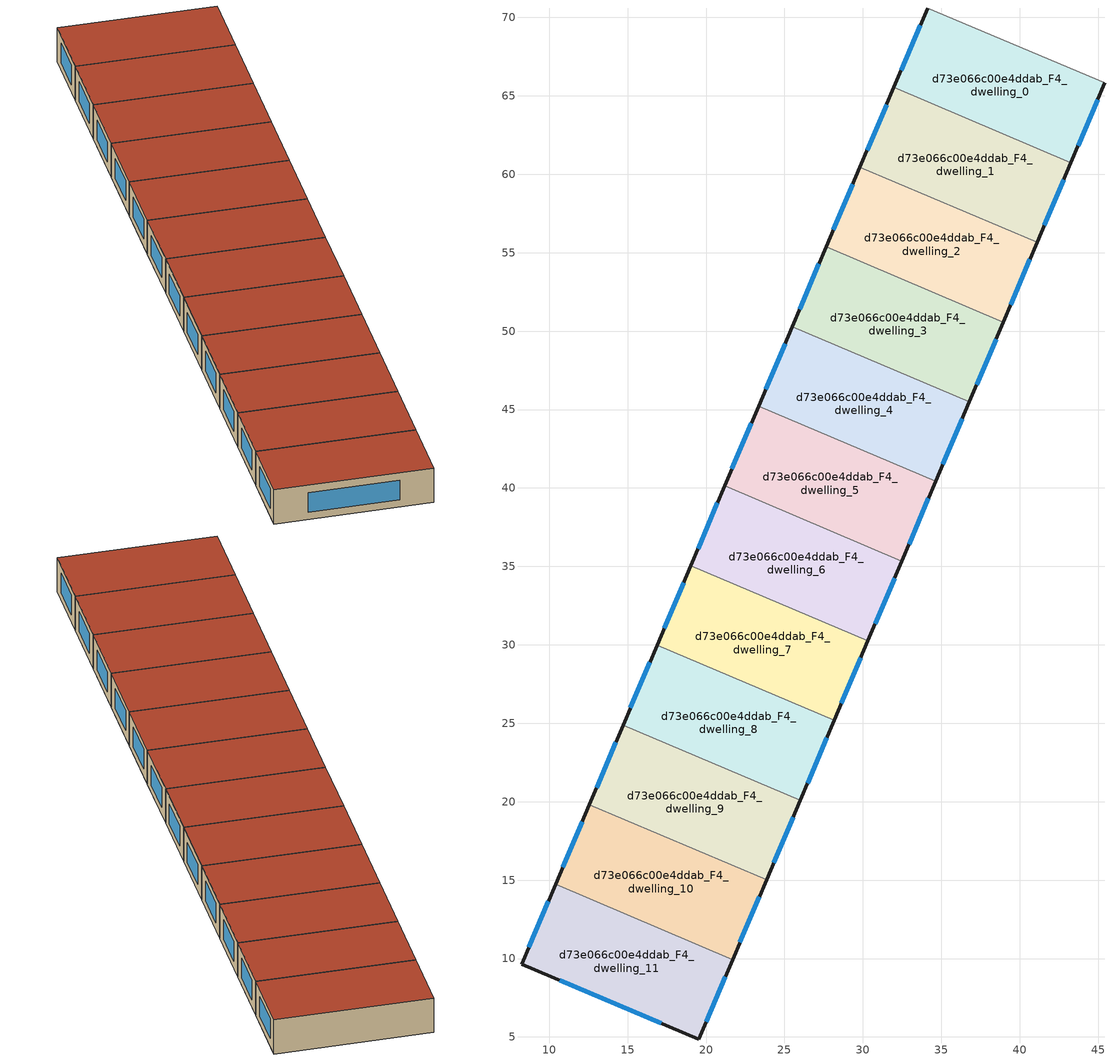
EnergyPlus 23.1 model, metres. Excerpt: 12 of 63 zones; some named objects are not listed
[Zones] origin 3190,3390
d73e066c00e4ddab_F4_dwelling_0
 floor to d73e066c00e4ddab_F3_dwelling_0 (EU_floor_Construction): 45.42,65.84 43.26,60.74 31.97,65.54 34.12,70.6 z12
 wall outside (EU_wall_Construction): 34.12,70.6 31.97,65.54 / 43.26,60.74 45.42,65.84 z12:15
 wall adiabatic (EU_wall_Construction): 45.42,65.84 34.12,70.6 z12:15
 wall to d73e066c00e4ddab_F4_dwelling_1 (EU_wall_Construction): 31.97,65.54 43.26,60.74 z12:15
 window (EU_Window_Construction): 33.66,69.52 32.43,66.62 / 43.73,61.83 44.96,64.75 z12.64:14.36
 roof outside (EU_roof_Construction): 43.26,60.74 45.42,65.84 34.12,70.6 31.97,65.54 z15
d73e066c00e4ddab_F4_dwelling_1
 floor to d73e066c00e4ddab_F3_dwelling_1 (EU_floor_Construction): 43.26,60.74 41.11,55.66 29.81,60.45 31.97,65.54 z12
 wall outside (EU_wall_Construction): 41.11,55.66 43.26,60.74 / 31.97,65.54 29.81,60.45 z12:15
 wall to d73e066c00e4ddab_F4_dwelling_2 (EU_wall_Construction): 29.81,60.45 41.11,55.66 z12:15
 window (EU_Window_Construction): 41.57,56.75 42.8,59.65 / 31.51,64.45 30.27,61.54 z12.64:14.36
 roof outside (EU_roof_Construction): 41.11,55.66 43.26,60.74 31.97,65.54 29.81,60.45 z15
d73e066c00e4ddab_F4_dwelling_10
 floor to d73e066c00e4ddab_F3_dwelling_10 (EU_floor_Construction): 23.86,15.02 21.7,9.94 10.41,14.73 12.56,19.81 z12
 wall outside (EU_wall_Construction): 21.7,9.94 23.86,15.02 / 12.56,19.81 10.41,14.73 z12:15
 wall to d73e066c00e4ddab_F4_dwelling_9 (EU_wall_Construction): 23.86,15.02 12.56,19.81 z12:15
 wall to d73e066c00e4ddab_F4_dwelling_11 (EU_wall_Construction): 10.41,14.73 21.7,9.94 z12:15
 window (EU_Window_Construction): 22.16,11.03 23.39,13.93 / 12.1,18.72 10.87,15.82 z12.64:14.36
 roof outside (EU_roof_Construction): 21.7,9.94 23.86,15.02 12.56,19.81 10.41,14.73 z15
d73e066c00e4ddab_F4_dwelling_11
 floor to d73e066c00e4ddab_F3_dwelling_11 (EU_floor_Construction): 21.7,9.94 19.55,4.87 8.24,9.63 10.41,14.73 z12
 wall outside (EU_wall_Construction): 10.41,14.73 8.24,9.63 19.55,4.87 21.7,9.94 z12:15
 window (EU_Window_Construction): 20.01,5.96 21.24,8.85 / 10.66,8.61 17.13,5.89 / 9.94,13.64 8.71,10.72 z12.64:14.36
 roof outside (EU_roof_Construction): 19.55,4.87 21.7,9.94 10.41,14.73 8.24,9.63 z15
d73e066c00e4ddab_F4_dwelling_2
 floor to d73e066c00e4ddab_F3_dwelling_2 (EU_floor_Construction): 41.11,55.66 38.95,50.58 27.66,55.37 29.81,60.45 z12
 wall outside (EU_wall_Construction): 38.95,50.58 41.11,55.66 / 29.81,60.45 27.66,55.37 z12:15
 wall to d73e066c00e4ddab_F4_dwelling_3 (EU_wall_Construction): 27.66,55.37 38.95,50.58 z12:15
 window (EU_Window_Construction): 39.41,51.67 40.64,54.57 / 29.35,59.37 28.12,56.46 z12.64:14.36
 roof outside (EU_roof_Construction): 38.95,50.58 41.11,55.66 29.81,60.45 27.66,55.37 z15
d73e066c00e4ddab_F4_dwelling_3
 floor to d73e066c00e4ddab_F3_dwelling_3 (EU_floor_Construction): 38.95,50.58 36.79,45.5 25.5,50.29 27.66,55.37 z12
 wall outside (EU_wall_Construction): 36.79,45.5 38.95,50.58 / 27.66,55.37 25.5,50.29 z12:15
 wall to d73e066c00e4ddab_F4_dwelling_4 (EU_wall_Construction): 25.5,50.29 36.79,45.5 z12:15
 window (EU_Window_Construction): 37.25,46.59 38.49,49.49 / 27.19,54.29 25.96,51.38 z12.64:14.36
 roof outside (EU_roof_Construction): 36.79,45.5 38.95,50.58 27.66,55.37 25.5,50.29 z15
d73e066c00e4ddab_F4_dwelling_4
 floor to d73e066c00e4ddab_F3_dwelling_4 (EU_floor_Construction): 36.79,45.5 34.64,40.42 23.34,45.21 25.5,50.29 z12
 wall outside (EU_wall_Construction): 34.64,40.42 36.79,45.5 / 25.5,50.29 23.34,45.21 z12:15
 wall to d73e066c00e4ddab_F4_dwelling_5 (EU_wall_Construction): 23.34,45.21 34.64,40.42 z12:15
 window (EU_Window_Construction): 35.1,41.51 36.33,44.41 / 25.04,49.2 23.81,46.3 z12.64:14.36
 roof outside (EU_roof_Construction): 34.64,40.42 36.79,45.5 25.5,50.29 23.34,45.21 z15
d73e066c00e4ddab_F4_dwelling_5
 floor to d73e066c00e4ddab_F3_dwelling_5 (EU_floor_Construction): 34.64,40.42 32.48,35.34 21.19,40.13 23.34,45.21 z12
 wall outside (EU_wall_Construction): 32.48,35.34 34.64,40.42 / 23.34,45.21 21.19,40.13 z12:15
 wall to d73e066c00e4ddab_F4_dwelling_6 (EU_wall_Construction): 21.19,40.13 32.48,35.34 z12:15
 window (EU_Window_Construction): 32.94,36.43 34.17,39.33 / 22.88,44.12 21.65,41.22 z12.64:14.36
 roof outside (EU_roof_Construction): 32.48,35.34 34.64,40.42 23.34,45.21 21.19,40.13 z15
d73e066c00e4ddab_F4_dwelling_6
 floor to d73e066c00e4ddab_F3_dwelling_6 (EU_floor_Construction): 32.48,35.34 30.32,30.26 19.03,35.05 21.19,40.13 z12
 wall outside (EU_wall_Construction): 30.32,30.26 32.48,35.34 / 21.19,40.13 19.03,35.05 z12:15
 wall to d73e066c00e4ddab_F4_dwelling_7 (EU_wall_Construction): 19.03,35.05 30.32,30.26 z12:15
 window (EU_Window_Construction): 30.79,31.35 32.02,34.25 / 20.73,39.04 19.49,36.14 z12.64:14.36
 roof outside (EU_roof_Construction): 30.32,30.26 32.48,35.34 21.19,40.13 19.03,35.05 z15
d73e066c00e4ddab_F4_dwelling_7
 floor to d73e066c00e4ddab_F3_dwelling_7 (EU_floor_Construction): 30.32,30.26 28.17,25.18 16.88,29.97 19.03,35.05 z12
 wall outside (EU_wall_Construction): 28.17,25.18 30.32,30.26 / 19.03,35.05 16.88,29.97 z12:15
 wall to d73e066c00e4ddab_F4_dwelling_8 (EU_wall_Construction): 16.88,29.97 28.17,25.18 z12:15
 window (EU_Window_Construction): 28.63,26.27 29.86,29.17 / 18.57,33.96 17.34,31.06 z12.64:14.36
 roof outside (EU_roof_Construction): 28.17,25.18 30.32,30.26 19.03,35.05 16.88,29.97 z15
d73e066c00e4ddab_F4_dwelling_8
 floor to d73e066c00e4ddab_F3_dwelling_8 (EU_floor_Construction): 28.17,25.18 26.01,20.1 14.72,24.89 16.88,29.97 z12
 wall outside (EU_wall_Construction): 26.01,20.1 28.17,25.18 / 16.88,29.97 14.72,24.89 z12:15
 wall to d73e066c00e4ddab_F4_dwelling_9 (EU_wall_Construction): 14.72,24.89 26.01,20.1 z12:15
 window (EU_Window_Construction): 26.47,21.19 27.71,24.09 / 16.41,28.88 15.18,25.98 z12.64:14.36
 roof outside (EU_roof_Construction): 26.01,20.1 28.17,25.18 16.88,29.97 14.72,24.89 z15
d73e066c00e4ddab_F4_dwelling_9
 floor to d73e066c00e4ddab_F3_dwelling_9 (EU_floor_Construction): 26.01,20.1 23.86,15.02 12.56,19.81 14.72,24.89 z12
 wall outside (EU_wall_Construction): 23.86,15.02 26.01,20.1 / 14.72,24.89 12.56,19.81 z12:15
 window (EU_Window_Construction): 24.32,16.11 25.55,19.01 / 14.26,23.8 13.02,20.9 z12.64:14.36
 roof outside (EU_roof_Construction): 23.86,15.02 26.01,20.1 14.72,24.89 12.56,19.81 z15
[Building]
EU S2 Campaign: North Axis=0; Terrain=City; Solar Distribution=FullExterior
[Site:Location]
Yerevan-Zvartnots.Intl.AP: Latitude=40.15; Longitude=44.383; Time Zone=4; Elevation=854
[SizingPeriod:WeatherFileDays]
AnnualSizingPeriod: Begin Month=1; Begin Day of Month=1; End Month=12; End Day of Month=31; Day of Week for Start Day=Monday; Use Weather File Daylight Saving Period=No; Use Weather File Rain and Snow Indicators=No
[MATERIAL]
EU_InternalMass_Material: Roughness=MediumRough; Thickness=0.1; Conductivity=1; Density=1800; Specific Heat=900; Thermal Absorptance=0.9; Solar Absorptance=0.7; Visible Absorptance=0.7
[MATERIAL:NOMASS] Roughness=MediumRough; Thermal Absorptance=0.9; Solar Absorptance=0.7; Visible Absorptance=0.7
Name | Thermal Resistance
EU_wall_NoMass | 1.05043
EU_roof_NoMass | 1.45357
EU_floor_NoMass | 0.478065
[WINDOWMATERIAL:SIMPLEGLAZINGSYSTEM]
EU_Window_SimpleGlazing: UFactor=2.5566; Solar Heat Gain Coefficient=0.75; Visible Transmittance=0.75
[CONSTRUCTION]
EU_wall_Construction: EU_wall_NoMass
EU_roof_Construction: EU_roof_NoMass
EU_floor_Construction: EU_floor_NoMass
EU_Window_Construction: EU_Window_SimpleGlazing
EU_InternalMass_Construction: EU_InternalMass_Material
[ZONE] Type=1; Multiplier=1; Ceiling Height=autocalculate; Floor Area=autocalculate; Part of Total Floor Area=Yes
Name | Volume
d73e066c00e4ddab_F4_dwelling_0 | 203.143
d73e066c00e4ddab_F4_dwelling_1; d73e066c00e4ddab_F4_dwelling_2 | 203.12
d73e066c00e4ddab_F4_dwelling_10; d73e066c00e4ddab_F4_dwelling_5; d73e066c00e4ddab_F4_dwelling_9 | 203.121
d73e066c00e4ddab_F4_dwelling_11 | 203.144
d73e066c00e4ddab_F4_dwelling_3; d73e066c00e4ddab_F4_dwelling_4 | 203.14
d73e066c00e4ddab_F4_dwelling_6 | 203.106
d73e066c00e4ddab_F4_dwelling_7; d73e066c00e4ddab_F4_dwelling_8 | 203.141
[INTERNALMASS] Construction=EU_InternalMass_Construction
Name | Zone or ZoneList | Surface Area
d73e066c00e4ddab_F4_dwelling_0_EU_InternalMass | d73e066c00e4ddab_F4_dwelling_0 | 67.7144
d73e066c00e4ddab_F4_dwelling_1_EU_InternalMass | d73e066c00e4ddab_F4_dwelling_1 | 67.7067
d73e066c00e4ddab_F4_dwelling_2_EU_InternalMass | d73e066c00e4ddab_F4_dwelling_2 | 67.7066
d73e066c00e4ddab_F4_dwelling_3_EU_InternalMass | d73e066c00e4ddab_F4_dwelling_3 | 67.7133
d73e066c00e4ddab_F4_dwelling_4_EU_InternalMass | d73e066c00e4ddab_F4_dwelling_4 | 67.7134
d73e066c00e4ddab_F4_dwelling_5_EU_InternalMass | d73e066c00e4ddab_F4_dwelling_5 | 67.7069
d73e066c00e4ddab_F4_dwelling_6_EU_InternalMass | d73e066c00e4ddab_F4_dwelling_6 | 67.7021
d73e066c00e4ddab_F4_dwelling_7_EU_InternalMass | d73e066c00e4ddab_F4_dwelling_7 | 67.7134
d73e066c00e4ddab_F4_dwelling_8_EU_InternalMass | d73e066c00e4ddab_F4_dwelling_8 | 67.7134
d73e066c00e4ddab_F4_dwelling_9_EU_InternalMass | d73e066c00e4ddab_F4_dwelling_9 | 67.7071
d73e066c00e4ddab_F4_dwelling_10_EU_InternalMass | d73e066c00e4ddab_F4_dwelling_10 | 67.7071
d73e066c00e4ddab_F4_dwelling_11_EU_InternalMass | d73e066c00e4ddab_F4_dwelling_11 | 67.7145
[OTHEREQUIPMENT] Fuel Type=Electricity; Design Level Calculation Method=Watts/Area; Power per Zone Floor Area=1; Fraction Latent=0; Fraction Radiant=0; Fraction Lost=0; Carbon Dioxide Generation Rate=0; EndUse Subcategory=EU_Step8_InternalGains
Name | Zone or ZoneList or Space or SpaceList | Schedule
EU_Step8_InternalGain_d73e066c00e4ddab_F4_dwelling_0_f000 | d73e066c00e4ddab_F4_dwelling_0 | EU_Step8_GainSchedule_d73e066c00e4ddab_F4_dwelling_0_f000
EU_Step8_InternalGain_d73e066c00e4ddab_F4_dwelling_1_f000 | d73e066c00e4ddab_F4_dwelling_1 | EU_Step8_GainSchedule_d73e066c00e4ddab_F4_dwelling_1_f000
EU_Step8_InternalGain_d73e066c00e4ddab_F4_dwelling_2_f000 | d73e066c00e4ddab_F4_dwelling_2 | EU_Step8_GainSchedule_d73e066c00e4ddab_F4_dwelling_2_f000
EU_Step8_InternalGain_d73e066c00e4ddab_F4_dwelling_3_f000 | d73e066c00e4ddab_F4_dwelling_3 | EU_Step8_GainSchedule_d73e066c00e4ddab_F4_dwelling_3_f000
EU_Step8_InternalGain_d73e066c00e4ddab_F4_dwelling_4_f000 | d73e066c00e4ddab_F4_dwelling_4 | EU_Step8_GainSchedule_d73e066c00e4ddab_F4_dwelling_4_f000
EU_Step8_InternalGain_d73e066c00e4ddab_F4_dwelling_5_f000 | d73e066c00e4ddab_F4_dwelling_5 | EU_Step8_GainSchedule_d73e066c00e4ddab_F4_dwelling_5_f000
EU_Step8_InternalGain_d73e066c00e4ddab_F4_dwelling_6_f000 | d73e066c00e4ddab_F4_dwelling_6 | EU_Step8_GainSchedule_d73e066c00e4ddab_F4_dwelling_6_f000
EU_Step8_InternalGain_d73e066c00e4ddab_F4_dwelling_7_f000 | d73e066c00e4ddab_F4_dwelling_7 | EU_Step8_GainSchedule_d73e066c00e4ddab_F4_dwelling_7_f000
EU_Step8_InternalGain_d73e066c00e4ddab_F4_dwelling_8_f000 | d73e066c00e4ddab_F4_dwelling_8 | EU_Step8_GainSchedule_d73e066c00e4ddab_F4_dwelling_8_f000
EU_Step8_InternalGain_d73e066c00e4ddab_F4_dwelling_9_f000 | d73e066c00e4ddab_F4_dwelling_9 | EU_Step8_GainSchedule_d73e066c00e4ddab_F4_dwelling_9_f000
EU_Step8_InternalGain_d73e066c00e4ddab_F4_dwelling_10_f000 | d73e066c00e4ddab_F4_dwelling_10 | EU_Step8_GainSchedule_d73e066c00e4ddab_F4_dwelling_10_f000
EU_Step8_InternalGain_d73e066c00e4ddab_F4_dwelling_11_f000 | d73e066c00e4ddab_F4_dwelling_11 | EU_Step8_GainSchedule_d73e066c00e4ddab_F4_dwelling_11_f000
[ZONEVENTILATION:DESIGNFLOWRATE] Schedule=EU_AlwaysOn; Design Flow Rate Calculation Method=AirChanges/Hour; Air Changes per Hour=0.557805; Ventilation Type=Natural; Fan Pressure Rise=0; Fan Total Efficiency=1; Constant Term Coefficient=1; Temperature Term Coefficient=0; Velocity Term Coefficient=0; Velocity Squared Term Coefficient=0; Minimum Indoor Temperature=-100; Maximum Indoor Temperature=100; Delta Temperature=-100; Minimum Outdoor Temperature=-100; Maximum Outdoor Temperature=100; Maximum Wind Speed=40
Name | Zone or ZoneList or Space or SpaceList
EU_ConstantAir_d73e066c00e4ddab_F4_dwelling_0 | d73e066c00e4ddab_F4_dwelling_0
EU_ConstantAir_d73e066c00e4ddab_F4_dwelling_1 | d73e066c00e4ddab_F4_dwelling_1
EU_ConstantAir_d73e066c00e4ddab_F4_dwelling_2 | d73e066c00e4ddab_F4_dwelling_2
EU_ConstantAir_d73e066c00e4ddab_F4_dwelling_3 | d73e066c00e4ddab_F4_dwelling_3
EU_ConstantAir_d73e066c00e4ddab_F4_dwelling_4 | d73e066c00e4ddab_F4_dwelling_4
EU_ConstantAir_d73e066c00e4ddab_F4_dwelling_5 | d73e066c00e4ddab_F4_dwelling_5
EU_ConstantAir_d73e066c00e4ddab_F4_dwelling_6 | d73e066c00e4ddab_F4_dwelling_6
EU_ConstantAir_d73e066c00e4ddab_F4_dwelling_7 | d73e066c00e4ddab_F4_dwelling_7
EU_ConstantAir_d73e066c00e4ddab_F4_dwelling_8 | d73e066c00e4ddab_F4_dwelling_8
EU_ConstantAir_d73e066c00e4ddab_F4_dwelling_9 | d73e066c00e4ddab_F4_dwelling_9
EU_ConstantAir_d73e066c00e4ddab_F4_dwelling_10 | d73e066c00e4ddab_F4_dwelling_10
EU_ConstantAir_d73e066c00e4ddab_F4_dwelling_11 | d73e066c00e4ddab_F4_dwelling_11
[HVACTEMPLATE:ZONE:IDEALLOADSAIRSYSTEM] System Availability Schedule=EU_AlwaysOn; Maximum Heating Supply Air Temperature=50; Minimum Cooling Supply Air Temperature=13; Maximum Heating Supply Air Humidity Ratio=0.0156; Minimum Cooling Supply Air Humidity Ratio=0.0077; Heating Limit=NoLimit; Cooling Limit=NoLimit; Heating Availability Schedule=EU_AlwaysOn; Cooling Availability Schedule=EU_CoolingOff; Dehumidification Control Type=ConstantSensibleHeatRatio; Cooling Sensible Heat Ratio=0.7; Dehumidification Setpoint=60; Humidification Control Type=None; Humidification Setpoint=30; Outdoor Air Method=None; Outdoor Air Flow Rate per Person=0.00944; Outdoor Air Flow Rate per Zone Floor Area=0; Outdoor Air Flow Rate per Zone=0; Demand Controlled Ventilation Type=None; Outdoor Air Economizer Type=NoEconomizer; Heat Recovery Type=None; Sensible Heat Recovery Effectiveness=0.7; Latent Heat Recovery Effectiveness=0.65
Name | Template Thermostat
d73e066c00e4ddab_F4_dwelling_0 | EU_HeatOnly_d73e066c00e4ddab_F4_dwelling_0
d73e066c00e4ddab_F4_dwelling_1 | EU_HeatOnly_d73e066c00e4ddab_F4_dwelling_1
d73e066c00e4ddab_F4_dwelling_2 | EU_HeatOnly_d73e066c00e4ddab_F4_dwelling_2
d73e066c00e4ddab_F4_dwelling_3 | EU_HeatOnly_d73e066c00e4ddab_F4_dwelling_3
d73e066c00e4ddab_F4_dwelling_4 | EU_HeatOnly_d73e066c00e4ddab_F4_dwelling_4
d73e066c00e4ddab_F4_dwelling_5 | EU_HeatOnly_d73e066c00e4ddab_F4_dwelling_5
d73e066c00e4ddab_F4_dwelling_6 | EU_HeatOnly_d73e066c00e4ddab_F4_dwelling_6
d73e066c00e4ddab_F4_dwelling_7 | EU_HeatOnly_d73e066c00e4ddab_F4_dwelling_7
d73e066c00e4ddab_F4_dwelling_8 | EU_HeatOnly_d73e066c00e4ddab_F4_dwelling_8
d73e066c00e4ddab_F4_dwelling_9 | EU_HeatOnly_d73e066c00e4ddab_F4_dwelling_9
d73e066c00e4ddab_F4_dwelling_10 | EU_HeatOnly_d73e066c00e4ddab_F4_dwelling_10
d73e066c00e4ddab_F4_dwelling_11 | EU_HeatOnly_d73e066c00e4ddab_F4_dwelling_11
[SIZING:ZONE] Zone Cooling Design Supply Air Temperature Input Method=SupplyAirTemperature; Zone Cooling Design Supply Air Temperature=13; Zone Heating Design Supply Air Temperature Input Method=SupplyAirTemperature; Zone Heating Design Supply Air Temperature=50; Zone Cooling Design Supply Air Humidity Ratio=0.008; Zone Heating Design Supply Air Humidity Ratio=0.008; Cooling Design Air Flow Method=DesignDay; Cooling Design Air Flow Rate=0; Cooling Minimum Air Flow per Zone Floor Area=0.000762; Cooling Minimum Air Flow=0; Cooling Minimum Air Flow Fraction=0.2; Heating Design Air Flow Method=DesignDay; Heating Design Air Flow Rate=0; Heating Maximum Air Flow per Zone Floor Area=0.002032; Heating Maximum Air Flow=0.141576; Heating Maximum Air Flow Fraction=0.3; Account for Dedicated Outdoor Air System=No; Dedicated Outdoor Air System Control Strategy=NeutralSupplyAir; Dedicated Outdoor Air Low Setpoint Temperature for Design=autosize; Dedicated Outdoor Air High Setpoint Temperature for Design=autosize; Zone Load Sizing Method=Sensible Load Only No Latent Load; Zone Latent Cooling Design Supply Air Humidity Ratio Input Method=HumidityRatioDifference; Zone Cooling Design Supply Air Humidity Ratio Difference=0.005; Zone Latent Heating Design Supply Air Humidity Ratio Input Method=HumidityRatioDifference; Zone Humidification Design Supply Air Humidity Ratio Difference=0.005
d73e066c00e4ddab_F4_dwelling_0; d73e066c00e4ddab_F4_dwelling_1; d73e066c00e4ddab_F4_dwelling_2; d73e066c00e4ddab_F4_dwelling_3; d73e066c00e4ddab_F4_dwelling_4; d73e066c00e4ddab_F4_dwelling_5; d73e066c00e4ddab_F4_dwelling_6; d73e066c00e4ddab_F4_dwelling_7; d73e066c00e4ddab_F4_dwelling_8; d73e066c00e4ddab_F4_dwelling_9; d73e066c00e4ddab_F4_dwelling_10; d73e066c00e4ddab_F4_dwelling_11
[SCHEDULE:CONSTANT]
Name | Hourly Value
EU_AlwaysOn | 1
EU_CoolingOff | 0
[SCHEDULE:FILE] Column Number=1; Rows to Skip at Top=0; Number of Hours of Data=8760; Column Separator=Comma; Interpolate to Timestep=No; Minutes per Item=60; Adjust Schedule for Daylight Savings=Yes
Name | File
EU_Step8_GainSchedule_d73e066c00e4ddab_F4_dwelling_0_f000 | ../../schedules/d73e066c00e4ddab/d73e066c00e4ddab_F4_dwelling_0_f000_gain.csv
EU_Step8_GainSchedule_d73e066c00e4ddab_F4_dwelling_1_f000 | ../../schedules/d73e066c00e4ddab/d73e066c00e4ddab_F4_dwelling_1_f000_gain.csv
EU_Step8_GainSchedule_d73e066c00e4ddab_F4_dwelling_2_f000 | ../../schedules/d73e066c00e4ddab/d73e066c00e4ddab_F4_dwelling_2_f000_gain.csv
EU_Step8_GainSchedule_d73e066c00e4ddab_F4_dwelling_3_f000 | ../../schedules/d73e066c00e4ddab/d73e066c00e4ddab_F4_dwelling_3_f000_gain.csv
EU_Step8_GainSchedule_d73e066c00e4ddab_F4_dwelling_4_f000 | ../../schedules/d73e066c00e4ddab/d73e066c00e4ddab_F4_dwelling_4_f000_gain.csv
EU_Step8_GainSchedule_d73e066c00e4ddab_F4_dwelling_5_f000 | ../../schedules/d73e066c00e4ddab/d73e066c00e4ddab_F4_dwelling_5_f000_gain.csv
EU_Step8_GainSchedule_d73e066c00e4ddab_F4_dwelling_6_f000 | ../../schedules/d73e066c00e4ddab/d73e066c00e4ddab_F4_dwelling_6_f000_gain.csv
EU_Step8_GainSchedule_d73e066c00e4ddab_F4_dwelling_7_f000 | ../../schedules/d73e066c00e4ddab/d73e066c00e4ddab_F4_dwelling_7_f000_gain.csv
EU_Step8_GainSchedule_d73e066c00e4ddab_F4_dwelling_8_f000 | ../../schedules/d73e066c00e4ddab/d73e066c00e4ddab_F4_dwelling_8_f000_gain.csv
EU_Step8_GainSchedule_d73e066c00e4ddab_F4_dwelling_9_f000 | ../../schedules/d73e066c00e4ddab/d73e066c00e4ddab_F4_dwelling_9_f000_gain.csv
EU_Step8_GainSchedule_d73e066c00e4ddab_F4_dwelling_10_f000 | ../../schedules/d73e066c00e4ddab/d73e066c00e4ddab_F4_dwelling_10_f000_gain.csv
EU_Step8_GainSchedule_d73e066c00e4ddab_F4_dwelling_11_f000 | ../../schedules/d73e066c00e4ddab/d73e066c00e4ddab_F4_dwelling_11_f000_gain.csv
